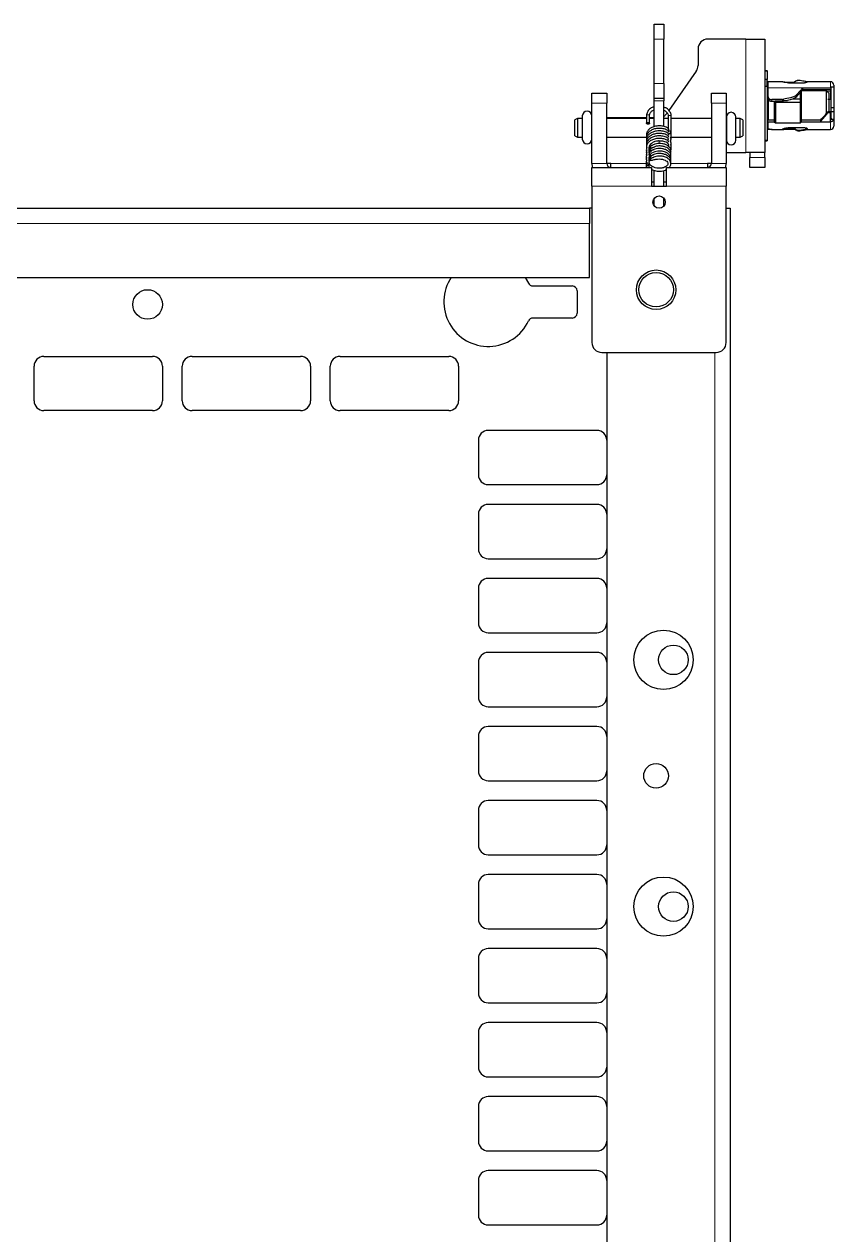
# Model space of a CAD drawing. Header units: millimetres. Extents: x -415 to 617, y -456 to 1988.
# Drawn here: x 409.8 to 573.8, y 1632.3 to 1877.6 of the extents above; entities that cross this region are included whole.
import ezdxf

# ---------------------------------------------------------------- set-up
doc = ezdxf.new("R2010")
doc.units = ezdxf.units.MM

msp = doc.modelspace()

# ---------------------------------------------------------------- linework, layer by layer
at = {"color": 7, "linetype": 'Continuous', "lineweight": 25}
for p, q in [((537.39, 1877.64), (539.39, 1877.64)), ((537.39, 1874.64), (537.39, 1877.64)), ((539.39, 1877.64), (539.39, 1874.64)), ((537.39, 1865.64), (537.39, 1874.64)), ((539.39, 1865.64), (539.39, 1874.64)), ((555.99, 1874.64), (548.29, 1874.64)), ((555.99, 1874.64), (559.79, 1874.64)), ((559.79, 1874.64), (559.79, 1851.64)), ((546.29, 1872.64), (546.29, 1869.27)), ((545.93, 1868.12), (540.36, 1860.18)), ((559.79, 1868.24), (560.29, 1868.24)), ((559.79, 1868.22), (560.29, 1868.22)), ((560.29, 1868.22), (560.29, 1868.24)), ((560.29, 1868.22), (560.29, 1866.42)), ((537.39, 1862.64), (537.39, 1865.64)), ((539.39, 1865.64), (539.39, 1862.64)), ((560.29, 1866.42), (559.79, 1866.42)), ((560.29, 1865.01), (559.79, 1865.01)), ((560.29, 1865.01), (560.29, 1866.42)), ((560.29, 1865.01), (560.29, 1854.16)), ((560.74, 1865.99), (560.49, 1865.99)), ((560.74, 1865.98), (560.49, 1865.98)), ((560.49, 1862.9), (560.49, 1864.74)), ((561.26, 1865.99), (560.76, 1865.99)), ((563.39, 1865.99), (561.26, 1865.99)), ((563.42, 1865.99), (563.39, 1865.99)), ((563.39, 1865.99), (563.39, 1865.99)), ((563.39, 1865.99), (563.42, 1865.99)), ((564.59, 1865.88), (565.79, 1865.88)), ((564.59, 1865.78), (567.89, 1865.78)), ((566.33, 1863.41), (567.49, 1864.74)), ((567.49, 1864.37), (566.33, 1863.03)), ((567.49, 1864.37), (567.49, 1864.74)), ((567.49, 1864.74), (573.09, 1864.74)), ((573.09, 1864.37), (567.49, 1864.37)), ((573.09, 1865.99), (568.39, 1865.99)), ((568.39, 1865.96), (568.39, 1865.99)), ((568.39, 1865.96), (568.39, 1865.9)), ((573.29, 1864.94), (573.79, 1864.94)), ((573.29, 1860.79), (573.29, 1864.94)), ((573.79, 1865.29), (573.79, 1864.94)), ((573.79, 1864.94), (573.79, 1860.79)), ((524.79, 1863.64), (527.79, 1863.64)), ((524.79, 1861.64), (524.79, 1863.64)), ((527.79, 1863.64), (527.79, 1861.64)), ((537.39, 1862.64), (539.39, 1862.64)), ((537.39, 1862.14), (537.39, 1862.64)), ((537.39, 1856.88), (537.39, 1862.14)), ((539.39, 1862.64), (539.39, 1862.14)), ((539.39, 1856.93), (539.39, 1862.14)), ((548.99, 1861.64), (548.99, 1863.64)), ((548.99, 1863.64), (551.99, 1863.64)), ((551.99, 1863.64), (551.99, 1861.64)), ((560.49, 1864.14), (560.29, 1864.14)), ((560.29, 1862.06), (560.59, 1862.09)), ((560.49, 1862.53), (560.49, 1862.9)), ((560.76, 1862.16), (560.59, 1862.11)), ((560.59, 1858.23), (560.59, 1862.11)), ((563.39, 1862.4), (561.24, 1862.4)), ((561.24, 1862.03), (561.79, 1862.03)), ((561.79, 1862.04), (561.99, 1862.14)), ((561.79, 1861.76), (561.79, 1862.04)), ((561.79, 1861.76), (561.99, 1861.86)), ((561.99, 1862.14), (561.99, 1861.86)), ((561.99, 1862.14), (563.39, 1862.14)), ((561.99, 1861.86), (561.99, 1857.65)), ((561.99, 1861.86), (567.07, 1861.86)), ((563.58, 1862.15), (564.42, 1862.21)), ((565.48, 1862.5), (567.07, 1862.5)), ((567.07, 1862.5), (567.07, 1863.89)), ((567.07, 1861.86), (567.07, 1862.5)), ((567.07, 1862.5), (567.19, 1862.33)), ((567.07, 1857.65), (567.07, 1861.86)), ((567.07, 1861.86), (567.19, 1861.69)), ((567.19, 1864.03), (567.19, 1862.33)), ((567.19, 1862.33), (567.19, 1861.69)), ((572.29, 1864.14), (567.29, 1864.14)), ((572.79, 1863.64), (572.29, 1864.14)), ((572.29, 1859.5), (572.29, 1864.14)), ((573.09, 1862.41), (572.59, 1862.41)), ((572.79, 1863.64), (572.79, 1859.84)), ((573.09, 1863.78), (573.09, 1863.16)), ((524.79, 1849.44), (524.79, 1861.64)), ((527.79, 1849.44), (527.79, 1861.64)), ((540, 1859.66), (539.89, 1859.49)), ((548.99, 1861.64), (548.99, 1849.44)), ((551.99, 1861.64), (551.99, 1849.44)), ((561.79, 1857.78), (561.79, 1861.76)), ((567.19, 1861.69), (567.19, 1857.88)), ((572.59, 1859.87), (572.59, 1859.72)), ((573.09, 1859.87), (572.59, 1859.87)), ((572.59, 1859.72), (573.09, 1859.72)), ((573.09, 1859.72), (573.09, 1859.87)), ((573.29, 1860.79), (573.79, 1860.79)), ((573.29, 1859.98), (573.29, 1860.79)), ((573.29, 1859.98), (573.79, 1859.98)), ((573.29, 1858.36), (573.29, 1859.98)), ((573.79, 1860.79), (573.79, 1859.98)), ((573.79, 1859.98), (573.79, 1858.36)), ((521.84, 1858.54), (521.34, 1858.25)), ((521.34, 1855.03), (521.34, 1858.25)), ((522.85, 1858.54), (521.84, 1858.54)), ((521.84, 1858.54), (521.84, 1854.74)), ((522.85, 1859.05), (522.85, 1854.35)), ((524.75, 1854.35), (524.75, 1859.05)), ((524.79, 1858.54), (524.75, 1858.54)), ((535.86, 1858.64), (527.79, 1858.64)), ((535.86, 1858.54), (527.79, 1858.54)), ((535.86, 1859.12), (535.85, 1857.55)), ((536.45, 1857.55), (536.46, 1859.12)), ((537.39, 1858.64), (536.46, 1858.64)), ((537.39, 1858.54), (536.46, 1858.54)), ((540.26, 1858.54), (539.39, 1858.54)), ((540.26, 1858.98), (540.24, 1856.48)), ((540.83, 1855.59), (540.86, 1858.97)), ((548.99, 1858.54), (540.86, 1858.54)), ((552.04, 1858.54), (551.99, 1858.54)), ((552.04, 1858.84), (552.04, 1854.14)), ((553.94, 1854.14), (553.94, 1858.84)), ((554.84, 1858.54), (553.94, 1858.54)), ((555.34, 1858.25), (554.84, 1858.54)), ((554.84, 1854.74), (554.84, 1858.54)), ((555.34, 1858.25), (555.34, 1855.03)), ((561.79, 1858.23), (560.49, 1858.23)), ((560.49, 1857.89), (561.79, 1857.89)), ((561.79, 1857.78), (561.99, 1857.65)), ((561.99, 1857.65), (567.07, 1857.65)), ((567.07, 1857.65), (567.19, 1857.88)), ((571.09, 1858.23), (567.19, 1858.23)), ((567.19, 1857.89), (571.09, 1857.89)), ((571.09, 1858.23), (571.09, 1857.89)), ((571.09, 1857.89), (573.09, 1857.89)), ((573.09, 1858.23), (573.09, 1858.89)), ((573.79, 1858.36), (573.29, 1858.36)), ((573.79, 1858.36), (573.79, 1856.99)), ((521.34, 1855.03), (521.84, 1854.74)), ((521.84, 1854.74), (522.85, 1854.74)), ((524.75, 1854.74), (524.79, 1854.74)), ((527.79, 1854.74), (535.87, 1854.74)), ((540.85, 1855.4), (540.8, 1855.82)), ((540.8, 1854.74), (548.99, 1854.74)), ((540.84, 1855.34), (540.85, 1855.4)), ((551.99, 1854.74), (552.04, 1854.74)), ((553.94, 1854.74), (554.84, 1854.74)), ((554.84, 1854.74), (555.34, 1855.03)), ((560.74, 1856.37), (560.49, 1856.37)), ((560.74, 1856.31), (560.49, 1856.31)), ((560.74, 1856.29), (560.49, 1856.29)), ((561.26, 1856.29), (563.39, 1856.29)), ((561.29, 1856.3), (561.29, 1856.29)), ((563.39, 1856.35), (563.39, 1856.29)), ((564.59, 1856.68), (567.89, 1856.68)), ((564.59, 1856.5), (565.62, 1856.5)), ((564.59, 1856.4), (565.79, 1856.4)), ((565.5, 1856.68), (565.46, 1856.61)), ((565.46, 1856.61), (565.46, 1856.61)), ((566.32, 1856.11), (565.86, 1856.36)), ((568.39, 1856.5), (568.39, 1856.41)), ((568.39, 1856.29), (568.39, 1856.41)), ((568.39, 1856.29), (573.09, 1856.29)), ((536.62, 1852.78), (536.49, 1852.97)), ((540.79, 1853.7), (540.79, 1854.27)), ((559.79, 1854.16), (560.29, 1854.16)), ((559.79, 1854.06), (560.29, 1854.06)), ((559.79, 1854.04), (560.29, 1854.04)), ((560.29, 1854.16), (560.29, 1854.06)), ((560.29, 1854.06), (560.29, 1854.04)), ((535.9, 1849.66), (535.79, 1849.26)), ((551.99, 1851.64), (555.99, 1851.64)), ((559.79, 1851.64), (555.99, 1851.64)), ((556.79, 1851.64), (556.79, 1850.64)), ((556.79, 1848.64), (556.79, 1850.64)), ((559.79, 1850.64), (559.79, 1851.64)), ((559.79, 1850.64), (559.79, 1848.64)), ((524.79, 1844.84), (524.79, 1848.64)), ((524.79, 1848.64), (536.89, 1848.64)), ((528.59, 1849.44), (527.79, 1849.44)), ((528.59, 1848.64), (528.59, 1849.44)), ((535.79, 1849.26), (535.79, 1849.2)), ((536.39, 1849.21), (536.45, 1849.42)), ((536.39, 1849.15), (536.39, 1849.21)), ((536.89, 1848.64), (536.89, 1844.84)), ((537.39, 1844.84), (537.39, 1848.03)), ((539.39, 1844.84), (539.39, 1848)), ((539.89, 1848.64), (551.99, 1848.64)), ((539.89, 1844.84), (539.89, 1848.64)), ((548.19, 1849.44), (548.19, 1848.64)), ((548.99, 1849.44), (548.19, 1849.44)), ((551.99, 1848.64), (551.99, 1844.84)), ((559.79, 1848.64), (556.79, 1848.64)), ((524.79, 1844.84), (524.79, 1813.14)), ((537.39, 1845.64), (536.89, 1845.64)), ((536.89, 1844.84), (539.89, 1844.84)), ((539.89, 1845.64), (539.39, 1845.64)), ((551.99, 1813.14), (551.99, 1844.84)), ((537.39, 1840.84), (537.39, 1842.34)), ((539.39, 1840.84), (539.39, 1842.34)), ((295.29, 1840.35), (524.29, 1840.35)), ((524.29, 1840.35), (524.29, 1837.25)), ((524.79, 1840.34), (524.29, 1840.34)), ((551.99, 1840.34), (552.79, 1840.34)), ((552.79, 1840.34), (552.79, -242.66)), ((524.29, 1826.35), (524.29, 1837.25)), ((295.29, 1826.35), (524.29, 1826.35)), ((511.27, 1826.35), (511.93, 1825.18)), ((512.84, 1824.6), (520.79, 1824.6)), ((521.79, 1823.6), (521.79, 1819.1)), ((520.79, 1818.1), (512.84, 1818.1)), ((413.79, 1810.34), (435.79, 1810.34)), ((443.79, 1810.34), (465.79, 1810.34)), ((473.79, 1810.34), (495.79, 1810.34)), ((526.79, 1811.14), (549.99, 1811.14)), ((527.79, 1811.14), (527.79, -242.66)), ((411.79, 1801.34), (411.79, 1808.34)), ((437.79, 1808.34), (437.79, 1801.34)), ((441.79, 1801.34), (441.79, 1808.34)), ((467.79, 1808.34), (467.79, 1801.34)), ((471.79, 1801.34), (471.79, 1808.34)), ((497.79, 1808.34), (497.79, 1801.34)), ((435.79, 1799.34), (413.79, 1799.34)), ((465.79, 1799.34), (443.79, 1799.34)), ((495.79, 1799.34), (473.79, 1799.34)), ((501.79, 1793.34), (501.79, 1786.34)), ((525.79, 1795.34), (503.79, 1795.34)), ((503.79, 1784.34), (525.79, 1784.34)), ((525.79, 1780.34), (503.79, 1780.34)), ((501.79, 1778.34), (501.79, 1771.34)), ((503.79, 1769.34), (525.79, 1769.34)), ((525.79, 1765.34), (503.79, 1765.34)), ((501.79, 1763.34), (501.79, 1756.34)), ((503.79, 1754.34), (525.79, 1754.34)), ((525.79, 1750.34), (503.79, 1750.34)), ((501.79, 1748.34), (501.79, 1741.34)), ((503.79, 1739.34), (525.79, 1739.34)), ((525.79, 1735.34), (503.79, 1735.34)), ((501.79, 1733.34), (501.79, 1726.34)), ((503.79, 1724.34), (525.79, 1724.34)), ((525.79, 1720.34), (503.79, 1720.34)), ((501.79, 1718.34), (501.79, 1711.34)), ((503.79, 1709.34), (525.79, 1709.34)), ((525.79, 1705.34), (503.79, 1705.34)), ((501.79, 1703.34), (501.79, 1696.34)), ((503.79, 1694.34), (525.79, 1694.34)), ((525.79, 1690.34), (503.79, 1690.34)), ((501.79, 1688.34), (501.79, 1681.34)), ((503.79, 1679.34), (525.79, 1679.34)), ((501.79, 1673.34), (501.79, 1666.34)), ((525.79, 1675.34), (503.79, 1675.34)), ((503.79, 1664.34), (525.79, 1664.34)), ((501.79, 1658.34), (501.79, 1651.34)), ((525.79, 1660.34), (503.79, 1660.34)), ((503.79, 1649.34), (525.79, 1649.34)), ((525.79, 1645.34), (503.79, 1645.34)), ((501.79, 1643.34), (501.79, 1636.34)), ((503.79, 1634.34), (525.79, 1634.34))]:
    msp.add_line(p, q, dxfattribs=at)
at = {"color": 8, "linetype": 'Continuous', "lineweight": 18}
for p, q in [((539.39, 1874.64), (537.39, 1874.64)), ((555.99, 1874.64), (555.99, 1851.64)), ((537.39, 1865.64), (539.39, 1865.64)), ((560.49, 1865.98), (560.49, 1864.74)), ((560.49, 1864.74), (567.49, 1864.74)), ((560.74, 1865.98), (560.74, 1865.99)), ((564.59, 1865.88), (564.59, 1865.78)), ((565.86, 1865.92), (565.95, 1865.78)), ((573.09, 1864.74), (573.09, 1865.99)), ((573.09, 1864.05), (573.09, 1864.37)), ((539.39, 1862.14), (537.39, 1862.14)), ((561.24, 1862.4), (561.24, 1862.03)), ((563.39, 1862.14), (563.39, 1862.4)), ((563.58, 1862.42), (563.58, 1862.15)), ((566.33, 1863.03), (566.33, 1863.41)), ((573.09, 1864.05), (572.38, 1864.05)), ((527.79, 1861.64), (524.79, 1861.64)), ((551.99, 1861.64), (548.99, 1861.64)), ((560.49, 1857.89), (560.49, 1856.37)), ((573.09, 1856.29), (573.09, 1857.89)), ((540.35, 1855.25), (540.39, 1855.23)), ((560.49, 1856.31), (560.49, 1856.29)), ((560.74, 1856.31), (560.74, 1856.37)), ((564.59, 1856.68), (564.59, 1856.5)), ((556.79, 1850.64), (559.79, 1850.64)), ((527.79, 1849.44), (524.79, 1849.44)), ((535.82, 1849.44), (528.59, 1849.44)), ((536.08, 1848.66), (536.19, 1848.64)), ((548.19, 1849.44), (540.79, 1849.44)), ((548.99, 1849.44), (551.99, 1849.44)), ((536.89, 1844.84), (524.79, 1844.84)), ((551.99, 1844.84), (539.89, 1844.84)), ((295.29, 1837.25), (524.29, 1837.25)), ((549.69, 1811.14), (549.69, -242.66))]:
    msp.add_line(p, q, dxfattribs=at)
at = {"color": 7, "linetype": 'Continuous', "lineweight": 25, "flags": 128}
for points in [[(560.29, 1864.39), (560.35, 1864.38), (560.49, 1864.37)], [(573.09, 1864.74), (573.22, 1864.73), (573.29, 1864.72)], [(573.29, 1863.66), (573.28, 1863.68), (573.27, 1863.7), (573.25, 1863.72), (573.23, 1863.74), (573.2, 1863.76), (573.16, 1863.77), (573.13, 1863.77), (573.09, 1863.78)], [(536.16, 1857.74), (536.28, 1857.72), (536.37, 1857.68), (536.43, 1857.61), (536.45, 1857.54), (536.42, 1857.47), (536.35, 1857.41), (536.25, 1857.38), (536.14, 1857.37), (536.02, 1857.38), (535.93, 1857.43), (535.87, 1857.49), (535.85, 1857.56), (535.88, 1857.63), (535.95, 1857.69), (536.05, 1857.73), (536.16, 1857.74)], [(560.29, 1858.21), (560.35, 1858.22), (560.49, 1858.23)], [(573.29, 1858.63), (573.28, 1858.6), (573.27, 1858.58), (573.25, 1858.56), (573.23, 1858.54), (573.2, 1858.53), (573.16, 1858.52), (573.13, 1858.51), (573.09, 1858.51)], [(540.43, 1855.5), (540.51, 1855.5), (540.63, 1855.53), (540.72, 1855.59), (540.79, 1855.67), (540.81, 1855.77), (540.79, 1855.85), (540.73, 1855.92), (540.63, 1855.96), (540.52, 1855.97), (540.52, 1855.97)], [(538.41, 1853.41), (538.41, 1853.45), (538.41, 1853.51)], [(540.73, 1850.15), (540.8, 1850.47), (540.58, 1851.06), (540.13, 1851.49), (539.68, 1851.72), (539.05, 1851.9), (538.12, 1851.93), (537.53, 1851.8), (536.89, 1851.49), (536.59, 1851.23), (536.38, 1850.91), (536.31, 1850.58), (536.35, 1850.34), (536.35, 1850.34)], [(524.79, 1849.44), (524.86, 1848.7), (524.87, 1848.64)], [(551.9, 1848.64), (551.92, 1848.7), (551.99, 1849.44)]]:
    msp.add_lwpolyline(points, dxfattribs=at)
at = {"color": 8, "linetype": 'Continuous', "lineweight": 18, "flags": 128}
for points in [[(535.86, 1859.12), (535.86, 1859.13), (535.89, 1859.2), (535.96, 1859.26), (536.06, 1859.3), (536.18, 1859.31)], [(536.18, 1859.31), (536.29, 1859.29), (536.38, 1859.25), (536.45, 1859.18), (536.46, 1859.12)], [(540.57, 1859.16), (540.46, 1859.15), (540.36, 1859.11), (540.29, 1859.06), (540.26, 1858.99), (540.26, 1858.98)], [(540.86, 1858.97), (540.84, 1859.04), (540.78, 1859.1), (540.69, 1859.14), (540.57, 1859.16)], [(535.93, 1848.64), (535.96, 1848.65), (536.08, 1848.66)]]:
    msp.add_lwpolyline(points, dxfattribs=at)
at = {"color": 7, "linetype": 'Continuous', "lineweight": 25}
for centre, radius in [((538.39, 1841.59), 1.25), ((537.79, 1823.84), 4), ((537.79, 1823.84), 3.5), ((434.79, 1820.85), 3), ((539.29, 1748.84), 6), ((541.29, 1748.84), 3), ((537.79, 1725.34), 2.5), ((539.29, 1698.84), 6), ((541.29, 1698.84), 3)]:
    msp.add_circle(centre, radius, dxfattribs=at)
for centre, radius, start, end in [((548.29, 1872.64), 2, 90, 180), ((544.29, 1869.27), 2, 325.008, 0), ((560.49, 1866.19), 0.2, 180.0002, 270.0002), ((560.49, 1866.18), 0.2, 180.0893, 270.0891), ((560.47, 1864.92), 0.18, 189.6369, 277.1443), ((573.09, 1865.29), 0.7, 0, 90), ((573.11, 1864.19), 0.18, 9.6369, 97.1443), ((561.13, 1863.06), 0.665, 193.4486, 278.9562), ((561.13, 1862.69), 0.665, 193.4486, 278.9562), ((563.39, 1863.5), 1.1, 269.9618, 280.1433), ((573.12, 1863.88), 0.177, 13.4486, 98.9562), ((523.8, 1859.05), 0.95, 0, 180), ((538.25, 1860.64), 2, 304.796, 325.008), ((552.99, 1858.84), 0.95, 0, 180), ((560.46, 1857.72), 0.177, 81.0438, 166.5514), ((573.18, 1858.51), 0.62, 261.0438, 346.5514), ((573.12, 1858.4), 0.177, 261.0438, 346.5514), ((573.09, 1856.99), 0.7, 270, 0), ((560.49, 1856.17), 0.198, 89.5221, 179.514), ((560.49, 1856.11), 0.2, 89.9109, 179.9107), ((560.49, 1856.09), 0.2, 89.9998, 179.9998), ((523.8, 1854.35), 0.95, 180, 0), ((552.99, 1854.14), 0.95, 180, 0), ((528.59, 1849.44), 0.8, 180, 270), ((548.19, 1849.44), 0.8, 270, 0), ((503.79, 1821.35), 9, 146.251, 334.8493), ((512.84, 1825.6), 1, 205.1507, 270), ((520.79, 1823.6), 1, 0, 90), ((512.84, 1817.1), 1, 90, 154.8493), ((520.79, 1819.1), 1, 270, 0), ((526.79, 1813.14), 2, 180, 270), ((549.99, 1813.14), 2, 270, 0), ((413.79, 1808.34), 2, 90, 180), ((435.79, 1808.34), 2, 0, 90), ((443.79, 1808.34), 2, 90, 180), ((465.79, 1808.34), 2, 0, 90), ((473.79, 1808.34), 2, 90, 180), ((495.79, 1808.34), 2, 0, 90), ((413.79, 1801.34), 2, 180, 270), ((435.79, 1801.34), 2, 270, 0), ((443.79, 1801.34), 2, 180, 270), ((465.79, 1801.34), 2, 270, 0), ((473.79, 1801.34), 2, 180, 270), ((495.79, 1801.34), 2, 270, 0), ((503.79, 1793.34), 2, 90, 180), ((525.79, 1793.34), 2, 0, 90), ((503.79, 1786.34), 2, 180, 270), ((525.79, 1786.34), 2, 270, 0), ((503.79, 1778.34), 2, 90, 180), ((525.79, 1778.34), 2, 0, 90), ((503.79, 1771.34), 2, 180, 270), ((525.79, 1771.34), 2, 270, 0), ((503.79, 1763.34), 2, 90, 180), ((525.79, 1763.34), 2, 0, 90), ((503.79, 1756.34), 2, 180, 270), ((525.79, 1756.34), 2, 270, 0), ((503.79, 1748.34), 2, 90, 180), ((525.79, 1748.34), 2, 0, 90), ((503.79, 1741.34), 2, 180, 270), ((525.79, 1741.34), 2, 270, 0), ((503.79, 1733.34), 2, 90, 180), ((525.79, 1733.34), 2, 0, 90), ((503.79, 1726.34), 2, 180, 270), ((525.79, 1726.34), 2, 270, 0), ((503.79, 1718.34), 2, 90, 180), ((525.79, 1718.34), 2, 0, 90), ((503.79, 1711.34), 2, 180, 270), ((525.79, 1711.34), 2, 270, 0), ((503.79, 1703.34), 2, 90, 180), ((525.79, 1703.34), 2, 0, 90), ((503.79, 1696.34), 2, 180, 270), ((525.79, 1696.34), 2, 270, 0), ((503.79, 1688.34), 2, 90, 180), ((525.79, 1688.34), 2, 0, 90), ((503.79, 1681.34), 2, 180, 270), ((525.79, 1681.34), 2, 270, 0), ((503.79, 1673.34), 2, 90, 180), ((525.79, 1673.34), 2, 0, 90), ((503.79, 1666.34), 2, 180, 270), ((525.79, 1666.34), 2, 270, 0), ((503.79, 1658.34), 2, 90, 180), ((525.79, 1658.34), 2, 0, 90), ((503.79, 1651.34), 2, 180, 270), ((525.79, 1651.34), 2, 270, 0), ((503.79, 1643.34), 2, 90, 180), ((525.79, 1643.34), 2, 0, 90), ((503.79, 1636.34), 2, 180, 270), ((525.79, 1636.34), 2, 270, 0)]:
    msp.add_arc(centre, radius, start, end, dxfattribs=at)
at = {"color": 8, "linetype": 'Continuous', "lineweight": 18}
for centre, radius, start, end in [((540.62, 1855.43), 0.229, 291.7919, 352.7975), ((532.73, 1853.88), 5.71, 355.3711, 1.0159), ((536.07, 1849.27), 0.273, 182.9398, 275.0476), ((536.06, 1849.21), 0.273, 182.9662, 275.045), ((536.13, 1849.27), 0.269, 261.9044, 347.8166), ((536.12, 1849.2), 0.269, 261.8434, 348.5152)]:
    msp.add_arc(centre, radius, start, end, dxfattribs=at)
at = {"color": 7, "linetype": 'Continuous', "lineweight": 25}
msp.add_ellipse((563.39, 1862.32), major_axis=(0.75, 0), ratio=0.240455, start_param=4.712389, end_param=4.975032, dxfattribs=at)
for points, knots in [([(561.26, 1865.99), (561.26, 1865.99), (561.25, 1865.99), (561.17, 1865.99), (561.04, 1865.98), (560.88, 1865.98), (560.78, 1865.98), (560.74, 1865.98)], [0, 0, 0, 0, 0.019653, 0.287101, 0.553656, 0.820603, 1, 1, 1, 1]), ([(564.59, 1865.78), (564.45, 1865.78), (564.18, 1865.79), (563.82, 1865.85), (563.55, 1865.91), (563.41, 1865.97), (563.39, 1865.98), (563.39, 1865.99)], [0, 0, 0, 0, 0.213238, 0.42649, 0.63916, 0.849598, 1, 1, 1, 1]), ([(563.45, 1865.99), (563.51, 1865.98), (563.62, 1865.96), (563.92, 1865.92), (564.26, 1865.89), (564.49, 1865.88), (564.59, 1865.88)], [0, 0, 0, 0, 0.270612, 0.537, 0.805108, 1, 1, 1, 1]), ([(565.62, 1865.78), (565.63, 1865.79), (565.68, 1865.82), (565.77, 1865.87), (565.84, 1865.91), (565.86, 1865.92)], [0, 0, 0, 0, 0.230769, 0.769777, 1, 1, 1, 1]), ([(568.39, 1865.96), (567.89, 1866.08), (567.22, 1866.24), (566.32, 1866.24), (566.02, 1866.03), (565.86, 1865.92)], [0, 0, 0, 0, 0.587693, 0.790818, 1, 1, 1, 1]), ([(566.85, 1866.24), (566.68, 1866.24), (566.32, 1866.24), (566.02, 1866.03), (565.86, 1865.93)], [0, 0, 0, 0, 0.481496, 1, 1, 1, 1]), ([(568.39, 1865.99), (568, 1866.05), (567.44, 1866.13), (566.83, 1866.26), (566.5, 1866.28), (566.36, 1866.19), (566.29, 1866.15)], [0, 0, 0, 0, 0.53039, 0.769058, 0.884473, 1, 1, 1, 1]), ([(568.39, 1865.9), (568.38, 1865.89), (568.37, 1865.87), (568.29, 1865.83), (568.16, 1865.8), (568.02, 1865.78), (567.93, 1865.78), (567.89, 1865.78)], [0, 0, 0, 0, 0.214373, 0.428779, 0.642592, 0.856666, 1, 1, 1, 1]), ([(560.29, 1863.37), (560.29, 1863.36), (560.29, 1863.34), (560.31, 1863.32), (560.34, 1863.3), (560.42, 1863.29), (560.46, 1863.28), (560.49, 1863.28)], [0, 0, 0, 0, 0.195302, 0.377541, 0.538909, 0.761383, 1, 1, 1, 1]), ([(560.29, 1862.24), (560.29, 1862.23), (560.29, 1862.22), (560.31, 1862.2), (560.35, 1862.19), (560.42, 1862.19), (560.52, 1862.21), (560.6, 1862.22), (560.65, 1862.24)], [0, 0, 0, 0, 0.129275, 0.249903, 0.356716, 0.517646, 0.689604, 1, 1, 1, 1]), ([(566.33, 1863.41), (566.16, 1863.26), (565.81, 1862.96), (564.83, 1862.65), (564.07, 1862.51), (563.58, 1862.42)], [0, 0, 0, 0, 0.2540266, 0.5265912, 1, 1, 1, 1]), ([(566.33, 1863.03), (566.21, 1862.92), (565.97, 1862.7), (565.3, 1862.41), (564.76, 1862.29), (564.42, 1862.21)], [0, 0, 0, 0, 0.261809, 0.533628, 1, 1, 1, 1]), ([(573.09, 1864.05), (573.09, 1863.77), (573.09, 1863.27), (573.09, 1862.68), (573.09, 1862.41)], [0, 0, 0, 0, 0.559785, 1, 1, 1, 1]), ([(537.39, 1860.94), (537.12, 1860.83), (536.59, 1860.61), (536.07, 1860.01), (535.88, 1859.48), (535.87, 1859.19), (535.86, 1859.12)], [0, 0, 0, 0, 0.313755, 0.630402, 0.918755, 1, 1, 1, 1]), ([(536.46, 1859.12), (536.47, 1859.21), (536.49, 1859.48), (536.74, 1859.88), (537.09, 1860.19), (537.34, 1860.27), (537.39, 1860.28)], [0, 0, 0, 0, 0.187513, 0.58462, 0.925854, 1, 1, 1, 1]), ([(540.86, 1858.97), (540.85, 1859.11), (540.83, 1859.49), (540.53, 1860.07), (540.02, 1860.59), (539.57, 1860.77), (539.39, 1860.84)], [0, 0, 0, 0, 0.173984, 0.477689, 0.784497, 1, 1, 1, 1]), ([(539.39, 1860.2), (539.54, 1860.11), (539.88, 1859.91), (540.2, 1859.47), (540.24, 1859.14), (540.26, 1858.98)], [0, 0, 0, 0, 0.289046, 0.64994, 1, 1, 1, 1]), ([(571.09, 1858.23), (571.37, 1858.51), (571.87, 1859.01), (572.37, 1859.61), (572.59, 1859.87)], [0, 0, 0, 0, 0.559868, 1, 1, 1, 1]), ([(571.09, 1857.89), (571.37, 1858.21), (571.87, 1858.77), (572.37, 1859.43), (572.59, 1859.72)], [0, 0, 0, 0, 0.5599109, 1, 1, 1, 1]), ([(573.09, 1857.89), (573.09, 1858.21), (573.09, 1858.77), (573.09, 1859.43), (573.09, 1859.72)], [0, 0, 0, 0, 0.559866, 1, 1, 1, 1]), ([(540.39, 1856.13), (540.39, 1856.2), (540.38, 1856.42), (540.1, 1856.66), (539.68, 1856.86), (539.1, 1857.01), (538.35, 1857.09), (537.5, 1856.96), (536.8, 1856.68), (536.25, 1856.28), (535.91, 1855.76), (535.78, 1855.29), (535.89, 1855.04), (535.91, 1855)], [0, 0, 0, 0, 0.051623, 0.143227, 0.224349, 0.291572, 0.411166, 0.533116, 0.642072, 0.739409, 0.850657, 0.973952, 1, 1, 1, 1]), ([(540.35, 1854.77), (540.34, 1854.79), (540.33, 1854.94), (540.07, 1855.13), (539.66, 1855.33), (539.08, 1855.49), (538.32, 1855.56), (537.47, 1855.43), (536.77, 1855.14), (536.23, 1854.74), (535.89, 1854.22), (535.77, 1853.75), (535.87, 1853.5), (535.89, 1853.46)], [0, 0, 0, 0, 0.014056, 0.109484, 0.193924, 0.263851, 0.388535, 0.515545, 0.628903, 0.730393, 0.846289, 0.974604, 1, 1, 1, 1]), ([(540.34, 1854.26), (540.34, 1854.28), (540.32, 1854.43), (540.06, 1854.62), (539.65, 1854.82), (539.07, 1854.98), (538.31, 1855.05), (537.46, 1854.92), (536.76, 1854.63), (536.22, 1854.23), (535.88, 1853.7), (535.77, 1853.24), (535.87, 1852.99), (535.89, 1852.95)], [0, 0, 0, 0, 0.014192, 0.109672, 0.194136, 0.264066, 0.388852, 0.51592, 0.629291, 0.730867, 0.846829, 0.97517, 1, 1, 1, 1]), ([(540.36, 1855.76), (540.36, 1855.79), (540.34, 1855.95), (540.09, 1856.15), (539.68, 1856.35), (539.09, 1856.5), (538.34, 1856.58), (537.49, 1856.45), (536.79, 1856.17), (536.24, 1855.77), (535.9, 1855.24), (535.78, 1854.78), (535.88, 1854.53), (535.9, 1854.48)], [0, 0, 0, 0, 0.019159, 0.113964, 0.197897, 0.267436, 0.39124, 0.51744, 0.630154, 0.730921, 0.846057, 0.973618, 1, 1, 1, 1]), ([(540.37, 1855.18), (540.36, 1855.24), (540.35, 1855.42), (540.08, 1855.64), (539.67, 1855.84), (539.09, 1856), (538.33, 1856.07), (537.48, 1855.94), (536.78, 1855.66), (536.24, 1855.26), (535.89, 1854.73), (535.78, 1854.26), (535.88, 1854.02), (535.9, 1853.97)], [0, 0, 0, 0, 0.035504, 0.128793, 0.211362, 0.279755, 0.40161, 0.525783, 0.636647, 0.735831, 0.849127, 0.974607, 1, 1, 1, 1]), ([(540.33, 1853.75), (540.33, 1853.77), (540.31, 1853.93), (540.05, 1854.12), (539.64, 1854.32), (539.06, 1854.47), (538.3, 1854.53), (537.45, 1854.4), (536.75, 1854.12), (536.22, 1853.72), (535.86, 1853.21), (535.85, 1852.83), (535.85, 1852.64)], [0, 0, 0, 0, 0.014921, 0.114404, 0.202384, 0.27521, 0.405261, 0.537646, 0.655718, 0.761585, 0.882409, 1, 1, 1, 1]), ([(540.66, 1854.47), (540.71, 1854.54), (540.9, 1854.8), (540.84, 1855.09), (540.8, 1855.29)], [0, 0, 0, 0, 0.278002, 1, 1, 1, 1]), ([(540.66, 1853.96), (540.71, 1854.03), (540.89, 1854.29), (540.84, 1854.58), (540.8, 1854.78)], [0, 0, 0, 0, 0.281853, 1, 1, 1, 1]), ([(540.82, 1855.19), (540.83, 1855.19), (540.83, 1855.2), (540.83, 1855.22), (540.84, 1855.26), (540.84, 1855.31), (540.84, 1855.34)], [0, 0, 0, 0, 0.033007, 0.16043, 0.372996, 1, 1, 1, 1]), ([(560.74, 1856.37), (560.8, 1856.37), (560.92, 1856.37), (561.09, 1856.35), (561.21, 1856.33), (561.28, 1856.31), (561.29, 1856.31), (561.29, 1856.3)], [0, 0, 0, 0, 0.214393, 0.428789, 0.643061, 0.856854, 1, 1, 1, 1]), ([(561.29, 1856.29), (561.28, 1856.29), (561.27, 1856.29), (561.18, 1856.29), (561.04, 1856.3), (560.88, 1856.31), (560.78, 1856.31), (560.74, 1856.31)], [0, 0, 0, 0, 0.214305, 0.42865, 0.642279, 0.856223, 1, 1, 1, 1]), ([(563.39, 1856.35), (563.4, 1856.37), (563.43, 1856.42), (563.63, 1856.52), (563.92, 1856.61), (564.26, 1856.67), (564.49, 1856.67), (564.59, 1856.68)], [0, 0, 0, 0, 0.2128333, 0.4258501, 0.6355415, 0.8465873, 1, 1, 1, 1]), ([(564.59, 1856.5), (564.45, 1856.5), (564.18, 1856.49), (563.82, 1856.44), (563.55, 1856.37), (563.41, 1856.32), (563.39, 1856.3), (563.39, 1856.3)], [0, 0, 0, 0, 0.213238, 0.42649, 0.63916, 0.849598, 1, 1, 1, 1]), ([(563.42, 1856.3), (563.42, 1856.29), (563.45, 1856.29), (563.63, 1856.32), (563.92, 1856.37), (564.26, 1856.4), (564.49, 1856.4), (564.59, 1856.4)], [0, 0, 0, 0, 0.132621, 0.367345, 0.598403, 0.830955, 1, 1, 1, 1]), ([(565.46, 1856.61), (565.47, 1856.61), (565.48, 1856.59), (565.55, 1856.54), (565.66, 1856.48), (565.77, 1856.41), (565.84, 1856.37), (565.86, 1856.36)], [0, 0, 0, 0, 0.225883, 0.451767, 0.67765, 0.903524, 1, 1, 1, 1]), ([(565.86, 1856.42), (565.82, 1856.44), (565.72, 1856.49), (565.59, 1856.56), (565.5, 1856.6), (565.46, 1856.62), (565.46, 1856.61), (565.46, 1856.61)], [0, 0, 0, 0, 0.225867, 0.451734, 0.677598, 0.903479, 1, 1, 1, 1]), ([(568.39, 1856.41), (567.89, 1856.28), (567.22, 1856.12), (566.32, 1856.11), (566.02, 1856.31), (565.86, 1856.42)], [0, 0, 0, 0, 0.587693, 0.790818, 1, 1, 1, 1]), ([(567.35, 1856.12), (567.19, 1856.09), (566.86, 1856.02), (566.32, 1856.04), (566.02, 1856.25), (565.86, 1856.36)], [0, 0, 0, 0, 0.308727, 0.649286, 1, 1, 1, 1]), ([(566.29, 1856.13), (566.35, 1856.09), (566.44, 1856.04), (566.58, 1856.01), (566.82, 1856.02), (567.42, 1856.15), (567.99, 1856.23), (568.39, 1856.29)], [0, 0, 0, 0, 0.11325, 0.16898, 0.224646, 0.455828, 1, 1, 1, 1]), ([(567.89, 1856.68), (567.94, 1856.67), (568.06, 1856.67), (568.21, 1856.64), (568.32, 1856.59), (568.38, 1856.54), (568.39, 1856.52), (568.39, 1856.5)], [0, 0, 0, 0, 0.214445, 0.428893, 0.643239, 0.857188, 1, 1, 1, 1]), ([(535.92, 1852.7), (535.88, 1852.58), (535.82, 1852.35), (535.79, 1852.09), (535.85, 1851.97), (535.86, 1851.96)], [0, 0, 0, 0, 0.4845564, 0.9606307, 1, 1, 1, 1]), ([(535.91, 1852.19), (535.88, 1852.07), (535.81, 1851.84), (535.79, 1851.58), (535.85, 1851.46), (535.85, 1851.45)], [0, 0, 0, 0, 0.4882259, 0.9632864, 1, 1, 1, 1]), ([(540.74, 1851.17), (540.77, 1851.27), (540.87, 1851.58), (540.66, 1852.06), (540.22, 1852.49), (539.68, 1852.77), (539.01, 1852.96), (538.25, 1853), (537.5, 1852.83), (536.97, 1852.58), (536.59, 1852.27), (536.36, 1851.93), (536.34, 1851.71), (536.32, 1851.6)], [0, 0, 0, 0, 0.070023, 0.200692, 0.311274, 0.393554, 0.492675, 0.626544, 0.712065, 0.814728, 0.873532, 0.936104, 1, 1, 1, 1]), ([(540.73, 1850.66), (540.77, 1850.76), (540.87, 1851.07), (540.65, 1851.55), (540.21, 1851.98), (539.67, 1852.26), (539, 1852.45), (538.24, 1852.49), (537.49, 1852.32), (536.96, 1852.07), (536.58, 1851.75), (536.36, 1851.42), (536.33, 1851.2), (536.32, 1851.09)], [0, 0, 0, 0, 0.070564, 0.201164, 0.311648, 0.393898, 0.492983, 0.626755, 0.712209, 0.814846, 0.873622, 0.936154, 1, 1, 1, 1]), ([(538.45, 1853.45), (538.35, 1853.46), (538.05, 1853.48), (537.51, 1853.33), (536.98, 1853.1), (536.6, 1852.78), (536.38, 1852.45), (536.31, 1852.09), (536.35, 1851.94), (536.36, 1851.87)], [0, 0, 0, 0, 0.09106, 0.268759, 0.481958, 0.604102, 0.734094, 0.866859, 1, 1, 1, 1]), ([(538.43, 1853.98), (538.34, 1853.98), (538.05, 1853.98), (537.52, 1853.85), (536.99, 1853.61), (536.6, 1853.29), (536.38, 1852.96), (536.32, 1852.6), (536.35, 1852.45), (536.37, 1852.38)], [0, 0, 0, 0, 0.0828019, 0.2619345, 0.476734, 0.5998226, 0.7308416, 0.8646749, 1, 1, 1, 1]), ([(536.66, 1852.22), (536.59, 1852.3), (536.41, 1852.51), (536.39, 1852.86), (536.54, 1853.06), (536.59, 1853.14)], [0, 0, 0, 0, 0.285258, 0.743549, 1, 1, 1, 1]), ([(536.47, 1852.55), (536.68, 1852.59), (536.98, 1852.64), (537.28, 1852.71), (537.38, 1852.74)], [0, 0, 0, 0, 0.687544, 1, 1, 1, 1]), ([(536.49, 1852.04), (536.69, 1852.08), (536.98, 1852.13), (537.27, 1852.2), (537.37, 1852.23)], [0, 0, 0, 0, 0.678733, 1, 1, 1, 1]), ([(536.89, 1852.5), (536.84, 1852.53), (536.78, 1852.56), (536.75, 1852.6), (536.75, 1852.6)], [0, 0, 0, 0, 0.827087, 1, 1, 1, 1]), ([(536.88, 1851.99), (536.84, 1852.01), (536.78, 1852.05), (536.75, 1852.09), (536.75, 1852.09)], [0, 0, 0, 0, 0.816476, 1, 1, 1, 1]), ([(536.89, 1853.01), (536.84, 1853.04), (536.79, 1853.06), (536.76, 1853.1), (536.76, 1853.11)], [0, 0, 0, 0, 0.904349, 1, 1, 1, 1]), ([(540.36, 1853.07), (540.35, 1853.15), (540.34, 1853.37), (540.05, 1853.61), (539.63, 1853.8), (539.09, 1853.96), (538.68, 1853.96), (538.43, 1853.96)], [0, 0, 0, 0, 0.1392, 0.370769, 0.575509, 0.744946, 1, 1, 1, 1]), ([(540.74, 1851.68), (540.78, 1851.78), (540.88, 1852.08), (540.66, 1852.57), (540.23, 1853), (539.69, 1853.28), (539.11, 1853.46), (538.66, 1853.45), (538.45, 1853.45)], [0, 0, 0, 0, 0.119285, 0.343741, 0.533759, 0.675068, 0.845305, 1, 1, 1, 1]), ([(540.77, 1852.13), (540.77, 1852.14), (540.89, 1852.33), (540.83, 1852.54), (540.78, 1852.74)], [0, 0, 0, 0, 0.032832, 1, 1, 1, 1]), ([(540.78, 1853.16), (540.78, 1853.16), (540.9, 1853.35), (540.84, 1853.56), (540.79, 1853.76)], [0, 0, 0, 0, 0.002347, 1, 1, 1, 1]), ([(540.78, 1852.65), (540.78, 1852.66), (540.89, 1852.84), (540.84, 1853.05), (540.78, 1853.25)], [0, 0, 0, 0, 0.004858, 1, 1, 1, 1]), ([(535.9, 1851.17), (535.87, 1851.05), (535.8, 1850.81), (535.78, 1850.56), (535.84, 1850.44), (535.84, 1850.43)], [0, 0, 0, 0, 0.495504, 0.968535, 1, 1, 1, 1]), ([(535.89, 1850.15), (535.86, 1850.03), (535.79, 1849.79), (535.78, 1849.5), (535.85, 1849.36), (535.87, 1849.32)], [0, 0, 0, 0, 0.451124, 0.8738, 1, 1, 1, 1]), ([(535.91, 1851.68), (535.87, 1851.56), (535.81, 1851.32), (535.79, 1851.07), (535.84, 1850.95), (535.85, 1850.94)], [0, 0, 0, 0, 0.491875, 0.965921, 1, 1, 1, 1]), ([(535.9, 1850.66), (535.86, 1850.54), (535.79, 1850.36), (535.81, 1850.17), (535.82, 1850.11)], [0, 0, 0, 0, 0.678953, 1, 1, 1, 1]), ([(535.9, 1849.66), (535.89, 1849.64), (535.87, 1849.59), (535.9, 1849.5), (535.96, 1849.41), (536.06, 1849.34), (536.13, 1849.32), (536.17, 1849.31)], [0, 0, 0, 0, 0.169071, 0.376804, 0.584536, 0.792268, 1, 1, 1, 1]), ([(540.45, 1848.64), (540.53, 1848.72), (540.77, 1848.96), (540.84, 1849.47), (540.64, 1850.03), (540.19, 1850.46), (539.65, 1850.74), (538.97, 1850.92), (538.21, 1850.96), (537.46, 1850.78), (536.93, 1850.54), (536.55, 1850.21), (536.34, 1849.89), (536.28, 1849.62), (536.3, 1849.53), (536.3, 1849.52)], [0, 0, 0, 0, 0.053515, 0.165942, 0.282271, 0.380581, 0.453889, 0.542191, 0.66128, 0.737344, 0.828846, 0.88121, 0.936892, 0.99372, 1, 1, 1, 1]), ([(540.72, 1849.64), (540.76, 1849.75), (540.86, 1850.05), (540.64, 1850.54), (540.2, 1850.97), (539.66, 1851.24), (538.98, 1851.43), (538.22, 1851.47), (537.47, 1851.29), (536.94, 1851.05), (536.56, 1850.73), (536.35, 1850.4), (536.29, 1850.1), (536.32, 1849.98), (536.33, 1849.95)], [0, 0, 0, 0, 0.069497, 0.196044, 0.303025, 0.382755, 0.478797, 0.608371, 0.691134, 0.790644, 0.847604, 0.908183, 0.970018, 1, 1, 1, 1]), ([(536.44, 1850.5), (536.65, 1850.54), (536.94, 1850.59), (537.24, 1850.67), (537.33, 1850.69)], [0, 0, 0, 0, 0.695789, 1, 1, 1, 1]), ([(536.45, 1851.01), (536.65, 1851.05), (536.95, 1851.1), (537.26, 1851.18), (537.36, 1851.21)], [0, 0, 0, 0, 0.682948, 1, 1, 1, 1]), ([(536.65, 1850.03), (536.79, 1850.06), (537.04, 1850.1), (537.38, 1850.2), (537.83, 1850.3), (538.43, 1850.37), (539.09, 1850.29), (539.62, 1850.11), (539.99, 1849.85), (540.2, 1849.56), (540.21, 1849.24), (540.03, 1848.97), (539.72, 1848.73), (539.24, 1848.53), (538.6, 1848.43), (537.93, 1848.48), (537.39, 1848.62), (536.97, 1848.82), (536.61, 1849.07), (536.5, 1849.3), (536.45, 1849.43)], [0, 0, 0, 0, 0.048952, 0.092982, 0.128617, 0.191016, 0.25585, 0.315654, 0.368416, 0.428653, 0.497485, 0.555954, 0.601948, 0.658452, 0.727702, 0.787838, 0.843785, 0.886264, 0.939335, 1, 1, 1, 1]), ([(535.79, 1849.2), (535.79, 1849.15), (535.78, 1849.05), (535.77, 1848.86), (535.77, 1848.71), (535.76, 1848.65), (535.76, 1848.64)], [0, 0, 0, 0, 0.316563, 0.651977, 0.974282, 1, 1, 1, 1]), ([(536.36, 1848.64), (536.37, 1848.7), (536.37, 1848.81), (536.38, 1848.98), (536.38, 1849.09), (536.39, 1849.14), (536.39, 1849.15)], [0, 0, 0, 0, 0.297399, 0.613964, 0.90469, 1, 1, 1, 1]), ([(536.89, 1848.22), (537.02, 1848.16), (537.43, 1847.97), (538.23, 1847.83), (539.05, 1847.89), (539.6, 1848.03), (539.82, 1848.16), (539.89, 1848.2)], [0, 0, 0, 0, 0.147798, 0.450802, 0.723836, 0.912515, 1, 1, 1, 1])]:
    msp.add_open_spline(points, degree=3, knots=knots, dxfattribs=at)
at = {"color": 8, "linetype": 'Continuous', "lineweight": 18}
msp.add_open_spline([(566.01, 1856.68), (566.01, 1856.66), (565.97, 1856.6), (565.92, 1856.52), (565.88, 1856.44), (565.86, 1856.42)], degree=3, knots=[0, 0, 0, 0, 0.157234, 0.682187, 1, 1, 1, 1], dxfattribs=at)
at = {"color": 7, "linetype": 'Continuous', "lineweight": 25}
msp.add_open_spline([(536.17, 1849.31), (536.21, 1849.3), (536.28, 1849.3), (536.38, 1849.33), (536.45, 1849.4), (536.47, 1849.49), (536.45, 1849.55), (536.44, 1849.58)], degree=3, dxfattribs=at)

doc.saveas('drawing.dxf')
